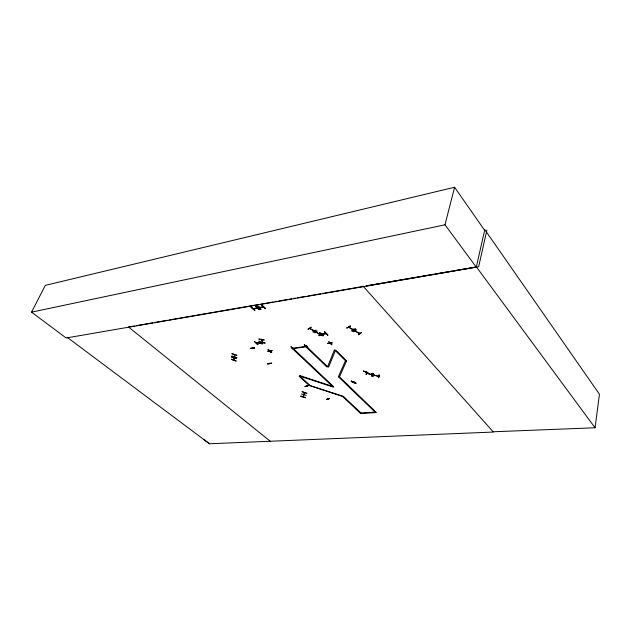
<?xml version="1.0" encoding="UTF-8"?>
<svg xmlns="http://www.w3.org/2000/svg" width="631" height="631" viewBox="0 0 631 631"><rect width="100%" height="100%" fill="white"/><g stroke="black" fill="none" stroke-linecap="round" stroke-linejoin="round"><path stroke-width="0.95" d="M231.332 359.433L236.278 361.074L231.403 359.236M233.983 357.84L233.88 360.214L233.801 358.061M234.519 354.843L234.432 356.838M234.393 357.012L234.527 354.669M271.685 363.18L267.733 363.977M231.419 356.996L236.388 358.558L231.49 356.83M231.806 356.231L236.877 357.509M231.9 353.754L236.901 355.324L231.963 353.589M262.315 342.594L261.51 339.249M262.535 342.641L261.77 339.32L261.376 339.699M368.196 372.992L363.267 370.973L368.252 373.126M320.69 334.69L315.942 331.993M493.079 431.77L595.049 427.771L599.45 394.225L484.789 229.652L476.287 267.181L66.16 337.987L31.55 312.148L45.298 285.378L454.588 187.241L484.632 230.323M327.615 343.335L332.221 342.759M348.762 327.142L353.589 329.91L353.305 329.185M267.946 351.286L272.079 350.733L267.946 350.946M355.624 330.636L355.356 331.243L355.647 330.849M366.059 374.451L366.564 371.848L366.343 374.459M366.295 374.483L366.792 371.896M366.611 373.315L371.919 374.672L372.014 374.096L371.414 374.435M371.738 375.926C372.747 368.835 372.172 377.866 371.809 375.666M372.022 375.966L372.527 373.394L372.038 376.005M373.158 376.013L372.787 376.202L373.307 373.599M372.787 376.186L373.662 373.442M373.946 375.106C374.144 374.735 373.205 374.719 373.473 374.491M374.017 374.869L373.875 375.074M378.529 377.646L379.081 374.846M378.553 377.661L379.073 375.082M259.846 342.168L265.075 343.225M259.885 342.333L259.917 341.931M378.774 377.724L379.01 375.106M486.895 230.063L478.669 266.653L366.24 285.906M476.287 267.181L445.005 224.794L454.588 187.241M305.641 397.498L300.813 396.008M306.232 395.4L301.334 394.012M303.637 394.888L303.054 396.931M303.298 396.994L303.803 394.935M371.454 374.562L371.525 373.986M371.998 374.601L372.014 374.08M305.53 397.861L300.711 396.355M302.091 391.804L306.942 393.389L302.146 391.638M356.105 383.064C356.192 383.79 350.394 381.913 351.349 380.919M353.573 382.212L354.101 381.668M353.77 382.031L353.896 381.581M359.97 333.176L359.836 333.657L359.907 333.097C358.881 333.01 359.638 333.026 359.236 333.444M358.416 334.785L361.492 332.458M355.04 330.47L354.906 330.983L359.717 333.72M375.587 412.595L338.618 376.967L339.462 376.888L346.648 360.68M353.328 331.788L356.657 329.682M353.021 329.753L353.131 329.232M353.194 329.137L353.163 329.666L353.076 329.208M353.66 329.366L353.565 329.879M355.229 328.719C356.042 329.461 351.924 331.993 351.995 330.644M329.398 398.224L329.54 398.603L326.448 399.62M327.655 398.989L327.489 398.406M346.837 327.97L350.371 325.927M350.237 326.132L347.16 327.868M306.224 347.074L326.748 366.816L327.599 366.729L334.43 349.921L335.479 350.268M331.827 344.684L328.877 341.757M327.891 334.998L324.713 331.772M304.166 394.249L303.992 394.194M323.151 335.873C317.243 329.524 320.106 334.28 323.238 335.605M323.735 334.28L318.963 335.045M308.243 385.58L304.986 386.566L308.322 385.328M322.204 333.531C323.001 334.256 319.105 336.583 319.247 335.369M317.322 331.007L314.38 332.868M304.323 344.912L307.431 347.996L307.762 347.713M316.163 330.265C316.407 329.161 313.631 333.31 313.055 331.756M306.264 345.898L306.106 346.387L306.769 346.111M293.431 348.691L333.641 386.677L332.821 386.748L291.979 348.217L306.461 346.372L306.65 345.883M306.761 345.993L306.28 346.506M307.202 346.569L292.595 348.793M304.623 344.66L307.652 347.933M310.215 328.223L310.081 328.719L310.326 328.317M308.165 329.24L311.178 327.173M294.046 349.44L290.859 346.64L294.007 349.645M271.669 363.133L267.647 363.582M268.27 349.55C276.504 355.332 267.512 351.254 268.38 349.337M272.071 350.434L267.86 351.199M264.168 339.912L258.876 339.17M263.419 342.483L259.12 343.185L263.237 342.657M265.099 342.838L259.822 342.183M262.094 343.879L258.813 341.063L262.062 344.084M258.955 339.005L264.089 340.085M254.624 341.623L257.661 344.684L257.969 344.416M254.553 348.02L250.326 348.375L254.64 347.768M265.328 308.354L261.96 305.183M260.903 309.103C260.8 309.979 255.957 306.414 257.393 305.751M263.001 306.934L263.711 306.532L259.065 307.605M259.727 307.21L259.53 307.707M255.744 306.035L259.254 309.379M265.477 308.583L261.818 304.986M254.774 310.318C247.967 303.905 251.485 308.496 254.877 310.113M231.877 356.034L236.799 357.761M351.262 381.148L356.026 383.301L351.167 381.234M365.751 372.211L365.601 372.377M322.898 335.897L319.712 332.687M251.241 307.013L254.782 310.381M304.032 394.761L304.418 392.608L303.834 394.73M308.22 385.517L305.018 386.543M311.059 327.371L307.904 329.177M252.96 308.638L257.314 307.904M257.448 308.07L256.975 308.117M269.413 363.559L269.618 363.535M256.273 343.098L260.209 342.562M260.445 342.704L256.438 343.248M326.085 333.578L321.573 334.17M306.059 346.395L306.5 346.316M312.968 332.024L315.981 330.163M319.239 335.637L322.394 333.917M269.989 350.939L270.407 351.065L269.981 351.104M319.16 335.637L322.196 333.799M346.805 327.994L350.292 326.203M351.995 330.928L355.206 328.948L351.917 330.92M358.416 334.753L361.46 332.687M366.603 373.197L371.927 374.569M373.347 374.948L378.75 376.352M378.655 376.431L373.402 375.066M307.108 386.432L306.847 386.133M326.195 333.744L321.621 334.327M291.893 348.186L292.382 348.288M329.674 343.374L330.194 343.445L329.737 343.501M31.55 312.148L445.005 224.794M134.34 325.99L128.519 327L270.47 441.424M136.28 325.659L152.773 322.804M154.713 322.473L167.333 320.288M169.274 319.956L258.544 304.521M260.485 304.189L273.097 302.004M275.037 301.673L276.977 301.334M278.918 301.003L287.649 299.488M289.59 299.157L291.53 298.818M293.47 298.487L295.418 298.147M297.359 297.808L306.09 296.302M308.031 295.971L320.643 293.786M322.583 293.454L363.338 286.403M366.225 285.906L382.583 283.082M384.5 282.743L400.859 279.919M402.783 279.588L416.247 277.261M417.209 277.096L419.15 276.757M421.09 276.425L433.694 274.24M435.635 273.909L448.239 271.732M450.179 271.393L452.119 271.062M454.06 270.723L466.664 268.546M468.604 268.207L470.537 267.875M472.477 267.536L476.358 266.866L595.049 427.771M255.642 306.303L259.152 309.647M257.416 308.038L253.449 308.575M259.246 307.77L259.483 307.557M318.947 335.077L323.585 334.43M250.475 348.462L254.514 347.949M252.629 348.304L252.952 348.596L252.629 348.273M304.3 344.952L307.676 347.973M332.166 342.972L327.568 343.595M271.63 363.346L267.733 363.984M373.016 376.226L373.292 373.623M353.423 329.966L348.706 327.276M320.587 334.753L315.855 332.087M360.995 412.997L375.074 412.098M204.097 439.744L209.5 443.759L493.395 432.046L362.967 285.993M263.474 306.414L263.482 307.052L259.112 307.754M259.546 307.084L259.436 307.565L259.609 307.092M355.206 330.431L355.127 330.936L355.269 330.455M355.143 330.92L359.78 333.61M307.045 386.401L306.666 386.172M260.674 339.304L262.425 339.612M334.304 350.315L336.244 350.552L346.372 360.64L345.488 360.735L335.353 350.662L328.609 367.061L327.599 366.729L306.461 346.372M346.529 361.074L345.488 360.735L338.461 376.557L339.462 376.888L376.415 412.54L360.695 413.534L342.546 396.418L309.584 385.58L309.742 385.162L299.906 376.131L299.11 376.21L308.953 385.233L343.359 396.355L361.508 413.479M261.778 305.207L265.288 308.575M255.721 306.256L259.207 309.592M324.681 331.993L327.875 335.227L324.626 332.048M328.712 341.773L331.796 344.897M309.726 328.38L314.435 331.038L309.624 328.451M327.355 398.808L327.828 398.973M67.115 337.254L209.5 443.759M269.2 363.361L269.595 363.543M254.585 341.655L257.882 344.668M268.096 349.582L271.267 352.516M300.064 375.697L299.906 376.131L333.318 387.111L333.499 386.693L300.064 375.697M257.29 305.956L260.808 309.371L257.29 305.956M329.366 398.421L326.274 399.502L329.366 398.453"/></g></svg>
